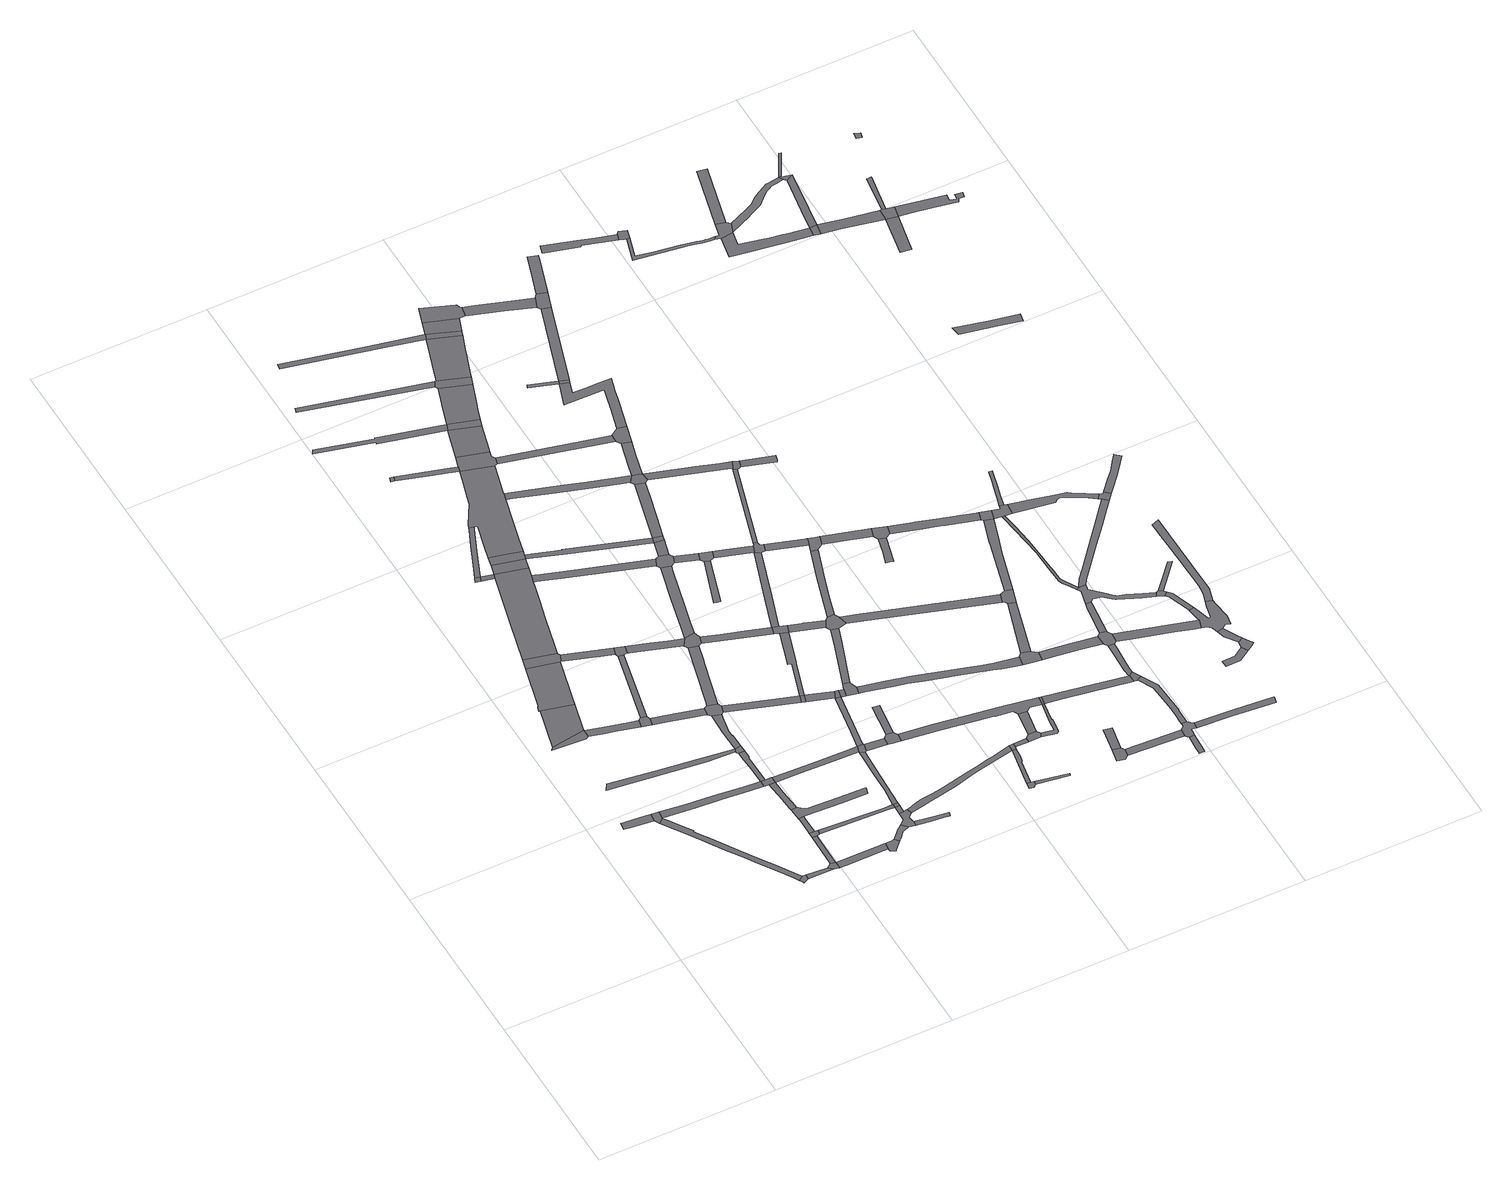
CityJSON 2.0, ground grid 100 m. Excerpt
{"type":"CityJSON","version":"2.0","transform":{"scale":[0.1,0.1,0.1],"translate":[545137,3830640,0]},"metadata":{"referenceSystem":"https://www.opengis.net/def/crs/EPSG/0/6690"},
"CityObjects":{
"road1":{"type":"Road","attributes":{"RoadStructureAttribute.sectionType":"1"},"geometry":[{"type":"MultiSurface","lod":"1","boundaries":[[[0,1,2,3,4,5,6,7,8]]]}]},
"road2":{"type":"Road","geometry":[{"type":"MultiSurface","lod":"1","boundaries":[[[8,7,9,10,11,12]]]}]},
"road3":{"type":"Road","geometry":[{"type":"MultiSurface","lod":"1","boundaries":[[[13,14,15,16,17,18]]]}]},
"road4":{"type":"Road","attributes":{"RoadStructureAttribute.sectionType":"1"},"geometry":[{"type":"MultiSurface","lod":"1","boundaries":[[[19,20,21,22,23,24,25,26,27,28,29,30,31,11,10,32,33,34,35,36,37,38,39]]]}]},
"road5":{"type":"Road","geometry":[{"type":"MultiSurface","lod":"1","boundaries":[[[40,41,42,14,13,43,44]]]}]},
"road6":{"type":"Road","geometry":[{"type":"MultiSurface","lod":"1","boundaries":[[[39,38,45,46,47,48]]]}]},
"road7":{"type":"Road","attributes":{"RoadStructureAttribute.sectionType":"1"},"geometry":[{"type":"MultiSurface","lod":"1","boundaries":[[[49,50,51,52,53,40,44,54,55]]]}]},
"road8":{"type":"Road","attributes":{"RoadStructureAttribute.sectionType":"1"},"geometry":[{"type":"MultiSurface","lod":"1","boundaries":[[[56,57,58,13,18,59,60,61,62]]]}]},
"road9":{"type":"Road","attributes":{"RoadStructureAttribute.sectionType":"1"},"geometry":[{"type":"MultiSurface","lod":"1","boundaries":[[[63,64,65,66,12,11,67,68,69,70,71,72,73,74,75]]]}]},
"road10":{"type":"Road","attributes":{"RoadStructureAttribute.sectionType":"1"},"geometry":[{"type":"MultiSurface","lod":"1","boundaries":[[[76,77,78,79,80,81,82]]]}]},
"road11":{"type":"Road","attributes":{"RoadStructureAttribute.sectionType":"1"},"geometry":[{"type":"MultiSurface","lod":"1","boundaries":[[[48,47,83,84,85]]]}]},
"road12":{"type":"Road","geometry":[{"type":"MultiSurface","lod":"1","boundaries":[[[86,87,49,55,88,89,90,91]]]}]},
"road13":{"type":"Road","geometry":[{"type":"MultiSurface","lod":"1","boundaries":[[[92,93,94,95,85,84,96,97]]]}]},
"road14":{"type":"Road","geometry":[{"type":"MultiSurface","lod":"1","boundaries":[[[98,62,61,99,100,101]]]}]},
"road15":{"type":"Road","attributes":{"RoadStructureAttribute.sectionType":"1"},"geometry":[{"type":"MultiSurface","lod":"1","boundaries":[[[102,103,92,97,104,105,106]]]}]},
"road16":{"type":"Road","geometry":[{"type":"MultiSurface","lod":"1","boundaries":[[[107,102,106,108,109,110]]]}]},
"road17":{"type":"Road","geometry":[{"type":"MultiSurface","lod":"1","boundaries":[[[111,112,113,114,115,116,117,107,110]]]}]},
"road18":{"type":"Road","geometry":[{"type":"MultiSurface","lod":"1","boundaries":[[[118,119,120,121]]]}]},
"road19":{"type":"Road","attributes":{"RoadStructureAttribute.sectionType":"1"},"geometry":[{"type":"MultiSurface","lod":"1","boundaries":[[[122,123,124,86,91,125,126,127,128,129,130,131,132,133]]]}]},
"road20":{"type":"Road","attributes":{"RoadStructureAttribute.sectionType":"1"},"geometry":[{"type":"MultiSurface","lod":"1","boundaries":[[[134,135,89,88,136,137,138,139]]]}]},
"road21":{"type":"Road","attributes":{"RoadStructureAttribute.sectionType":"1"},"geometry":[{"type":"MultiSurface","lod":"1","boundaries":[[[140,98,101,141]]]}]},
"road22":{"type":"Road","attributes":{"RoadStructureAttribute.sectionType":"1"},"geometry":[{"type":"MultiSurface","lod":"1","boundaries":[[[142,143,97,96,144,145,146,147,148]]]}]},
"road23":{"type":"Road","attributes":{"RoadStructureAttribute.sectionType":"1"},"geometry":[{"type":"MultiSurface","lod":"1","boundaries":[[[149,150,151,152,153,154,155,156]]]}]},
"road24":{"type":"Road","attributes":{"RoadStructureAttribute.sectionType":"1"},"geometry":[{"type":"MultiSurface","lod":"1","boundaries":[[[157,121,120,123,122]]]}]},
"road25":{"type":"Road","attributes":{"RoadStructureAttribute.sectionType":"1"},"geometry":[{"type":"MultiSurface","lod":"1","boundaries":[[[158,159,100,99,160,161,162,163,164]]]}]},
"road26":{"type":"Road","geometry":[{"type":"MultiSurface","lod":"1","boundaries":[[[75,74,149,156,165,166]]]}]},
"road27":{"type":"Road","attributes":{"RoadStructureAttribute.sectionType":"1"},"geometry":[{"type":"MultiSurface","lod":"1","boundaries":[[[167,168,169,170,171,172,173,75,166]]]}]},
"road28":{"type":"Road","geometry":[{"type":"MultiSurface","lod":"1","boundaries":[[[174,82,81,175,176,171,170]]]}]},
"road29":{"type":"Road","attributes":{"RoadStructureAttribute.sectionType":"1"},"geometry":[{"type":"MultiSurface","lod":"1","boundaries":[[[177,178,179,180,118,121,181,182,183,184]]]}]},
"road30":{"type":"Road","attributes":{"RoadStructureAttribute.sectionType":"1"},"geometry":[{"type":"MultiSurface","lod":"1","boundaries":[[[185,186,187,188,82,174,189,190,191,192,193,194]]]}]},
"road31":{"type":"Road","geometry":[{"type":"MultiSurface","lod":"1","boundaries":[[[139,138,140,141,195,196]]]}]},
"road32":{"type":"Road","geometry":[{"type":"MultiSurface","lod":"1","boundaries":[[[197,122,133,198,199]]]}]},
"road33":{"type":"Road","geometry":[{"type":"MultiSurface","lod":"1","boundaries":[[[200,201,202,203]]]}]},
"road34":{"type":"Road","attributes":{"RoadStructureAttribute.sectionType":"1"},"geometry":[{"type":"MultiSurface","lod":"1","boundaries":[[[204,205,206,207,208,209,210,211,212,213,153,152,115,114]]]}]},
"road35":{"type":"Road","attributes":{"RoadStructureAttribute.sectionType":"1"},"geometry":[{"type":"MultiSurface","lod":"1","boundaries":[[[214,109,108,215,216,217]]]}]},
"road36":{"type":"Road","geometry":[{"type":"MultiSurface","lod":"1","boundaries":[[[218,148,147,219,220,221,222,223,224]]]}]},
"road37":{"type":"Road","geometry":[{"type":"MultiSurface","lod":"1","boundaries":[[[225,226,197,199,227,228]]]}]},
"road38":{"type":"Road","geometry":[{"type":"MultiSurface","lod":"1","boundaries":[[[229,164,163,185,194,230,231,232]]]}]},
"road39":{"type":"Road","attributes":{"RoadStructureAttribute.sectionType":"1"},"geometry":[{"type":"MultiSurface","lod":"1","boundaries":[[[233,234,235,236,224,223,237,238,239,240,241,242,243,244,245]]]}]},
"road40":{"type":"Road","attributes":{"RoadStructureAttribute.sectionType":"1"},"geometry":[{"type":"MultiSurface","lod":"1","boundaries":[[[246,247,248,249,250,251,252,165,156,253,254,255,256,257]]]}]},
"road41":{"type":"Road","attributes":{"RoadStructureAttribute.sectionType":"1"},"geometry":[{"type":"MultiSurface","lod":"1","boundaries":[[[258,259,196,195,260,261,262,263]]]}]},
"road42":{"type":"Road","attributes":{"RoadStructureAttribute.sectionType":"1"},"geometry":[{"type":"MultiSurface","lod":"1","boundaries":[[[264,265,203,202,266,267,268,269]]]}]},
"road43":{"type":"Road","attributes":{"RoadStructureAttribute.sectionType":"1"},"geometry":[{"type":"MultiSurface","lod":"1","boundaries":[[[270,271,272,273,274,275,276,277]]]}]},
"road44":{"type":"Road","attributes":{"RoadStructureAttribute.sectionType":"1"},"geometry":[{"type":"MultiSurface","lod":"1","boundaries":[[[278,279,280,229,232,281,282,283,284]]]}]},
"road45":{"type":"Road","geometry":[{"type":"MultiSurface","lod":"1","boundaries":[[[285,286,287,288,289,290,291,233,245,292,293,294,295,296,297]]]}]},
"road46":{"type":"Road","geometry":[{"type":"MultiSurface","lod":"1","boundaries":[[[268,298,299,300,301,177,184,302,303,226,225,228,304,305,306,307,308,309,310,311]]]}]},
"road47":{"type":"Road","attributes":{"RoadStructureAttribute.sectionType":"1"},"geometry":[{"type":"MultiSurface","lod":"1","boundaries":[[[216,288,287,312]]]}]},
"road48":{"type":"Road","geometry":[{"type":"MultiSurface","lod":"1","boundaries":[[[217,216,312,313]]]}]},
"road49":{"type":"Road","attributes":{"RoadStructureAttribute.sectionType":"1"},"geometry":[{"type":"MultiSurface","lod":"1","boundaries":[[[314,315,316,231,230,317,318,319]]]}]},
"road50":{"type":"Road","attributes":{"RoadStructureAttribute.sectionType":"1"},"geometry":[{"type":"MultiSurface","lod":"1","boundaries":[[[320,321,322,323,131,130,324,325,326,327,328,329,330,331]]]}]},
"road51":{"type":"Road","geometry":[{"type":"MultiSurface","lod":"1","boundaries":[[[332,263,262,278,284,333,334]]]}]},
"road52":{"type":"Road","attributes":{"RoadStructureAttribute.sectionType":"1"},"geometry":[{"type":"MultiSurface","lod":"1","boundaries":[[[335,336,337,338,339,340,341,342,293,292]]]}]},
"road53":{"type":"Road","attributes":{"RoadStructureAttribute.sectionType":"1"},"geometry":[{"type":"MultiSurface","lod":"1","boundaries":[[[256,343,344,345,217,313,346,347]]]}]},
"road54":{"type":"Road","attributes":{"RoadStructureAttribute.sectionType":"1"},"geometry":[{"type":"MultiSurface","lod":"1","boundaries":[[[348,349,350,351]]]}]},
"road55":{"type":"Road","attributes":{"RoadStructureAttribute.sectionType":"1"},"geometry":[{"type":"MultiSurface","lod":"1","boundaries":[[[352,353,354,227,199,355,356,357,358]]]}]},
"road56":{"type":"Road","geometry":[{"type":"MultiSurface","lod":"1","boundaries":[[[359,360,361,257,256,347,362,363]]]}]},
"road57":{"type":"Road","geometry":[{"type":"MultiSurface","lod":"1","boundaries":[[[364,365,366,269,268,311,367,368,369,370]]]}]},
"road58":{"type":"Road","geometry":[{"type":"MultiSurface","lod":"1","boundaries":[[[319,318,371,372]]]}]},
"road59":{"type":"Road","attributes":{"RoadStructureAttribute.sectionType":"1"},"geometry":[{"type":"MultiSurface","lod":"1","boundaries":[[[373,374,375,376,263,332,377,378,379,380,381]]]}]},
"road60":{"type":"Road","attributes":{"RoadStructureAttribute.sectionType":"1"},"geometry":[{"type":"MultiSurface","lod":"1","boundaries":[[[382,383,363,362,384,385,386]]]}]},
"road61":{"type":"Road","attributes":{"RoadStructureAttribute.sectionType":"1"},"geometry":[{"type":"MultiSurface","lod":"1","boundaries":[[[276,387,388,364,370,389,390,391]]]}]},
"road62":{"type":"Road","attributes":{"RoadStructureAttribute.sectionType":"1"},"geometry":[{"type":"MultiSurface","lod":"1","boundaries":[[[392,393,394,257,361,395]]]}]},
"road63":{"type":"Road","attributes":{"RoadStructureAttribute.sectionType":"1"},"geometry":[{"type":"MultiSurface","lod":"1","boundaries":[[[396,397,398,399,400,401,402]]]}]},
"road64":{"type":"Road","attributes":{"RoadStructureAttribute.sectionType":"1"},"geometry":[{"type":"MultiSurface","lod":"1","boundaries":[[[403,404,405,406,334,333,407,408,409]]]}]},
"road65":{"type":"Road","attributes":{"RoadStructureAttribute.sectionType":"1"},"geometry":[{"type":"MultiSurface","lod":"1","boundaries":[[[410,372,371,411,392,412]]]}]},
"road66":{"type":"Road","geometry":[{"type":"MultiSurface","lod":"1","boundaries":[[[277,276,391,413]]]}]},
"road67":{"type":"Road","geometry":[{"type":"MultiSurface","lod":"1","boundaries":[[[414,386,385,415,416,417,418]]]}]},
"road68":{"type":"Road","attributes":{"RoadStructureAttribute.sectionType":"1"},"geometry":[{"type":"MultiSurface","lod":"1","boundaries":[[[419,420,421,422,319,372,423,424,425]]]}]},
"road69":{"type":"Road","geometry":[{"type":"MultiSurface","lod":"1","boundaries":[[[412,392,395,426]]]}]},
"road70":{"type":"Road","attributes":{"RoadStructureAttribute.sectionType":"1"},"geometry":[{"type":"MultiSurface","lod":"1","boundaries":[[[426,395,427,428,429,430]]]}]},
"road71":{"type":"Road","attributes":{"RoadStructureAttribute.sectionType":"1"},"geometry":[{"type":"MultiSurface","lod":"1","boundaries":[[[431,432,433,434,435,436,437,438,439,440,441,442,443,444,445,285,297,446,447,448,449,450,451]]]}]},
"road72":{"type":"Road","geometry":[{"type":"MultiSurface","lod":"1","boundaries":[[[452,331,330,373,381,453,454,455]]]}]},
"road73":{"type":"Road","geometry":[{"type":"MultiSurface","lod":"1","boundaries":[[[456,457,414,418]]]}]},
"road74":{"type":"Road","attributes":{"RoadStructureAttribute.sectionType":"1"},"geometry":[{"type":"MultiSurface","lod":"1","boundaries":[[[458,459,460,461,462,308,307,463,464,465,466,467,468]]]}]},
"road75":{"type":"Road","attributes":{"RoadStructureAttribute.sectionType":"1"},"geometry":[{"type":"MultiSurface","lod":"1","boundaries":[[[469,470,471,277,413,472,473,474]]]}]},
"road76":{"type":"Road","geometry":[{"type":"MultiSurface","lod":"1","boundaries":[[[475,430,429,476,477,478,479]]]}]},
"road77":{"type":"Road","attributes":{"RoadStructureAttribute.sectionType":"1"},"geometry":[{"type":"MultiSurface","lod":"1","boundaries":[[[357,480,452,455,481]]]}]},
"road78":{"type":"Road","attributes":{"RoadStructureAttribute.sectionType":"1"},"geometry":[{"type":"MultiSurface","lod":"1","boundaries":[[[482,483,484,485,486]]]}]},
"road79":{"type":"Road","geometry":[{"type":"MultiSurface","lod":"1","boundaries":[[[409,408,419,425,487,488,489]]]}]},
"road80":{"type":"Road","geometry":[{"type":"MultiSurface","lod":"1","boundaries":[[[358,357,481,490]]]}]},
"road81":{"type":"Road","attributes":{"RoadStructureAttribute.sectionType":"1"},"geometry":[{"type":"MultiSurface","lod":"1","boundaries":[[[491,454,453,492,493,494]]]}]},
"road82":{"type":"Road","geometry":[{"type":"MultiSurface","lod":"1","boundaries":[[[351,350,495,469,474,496,497]]]}]},
"road83":{"type":"Road","attributes":{"RoadStructureAttribute.sectionType":"1"},"geometry":[{"type":"MultiSurface","lod":"1","boundaries":[[[498,368,367,499,500]]]}]},
"road84":{"type":"Road","attributes":{"RoadStructureAttribute.sectionType":"1"},"geometry":[{"type":"MultiSurface","lod":"1","boundaries":[[[501,502,503,475,479,504,505]]]}]},
"road85":{"type":"Road","geometry":[{"type":"MultiSurface","lod":"1","boundaries":[[[494,493,506,482,486,507,508,509]]]}]},
"road86":{"type":"Road","attributes":{"RoadStructureAttribute.sectionType":"1"},"geometry":[{"type":"MultiSurface","lod":"1","boundaries":[[[510,511,512,358,490,513,514,515]]]}]},
"road87":{"type":"Road","attributes":{"RoadStructureAttribute.sectionType":"1"},"geometry":[{"type":"MultiSurface","lod":"1","boundaries":[[[516,517,518,487,425,519,520]]]}]},
"road88":{"type":"Road","attributes":{"RoadStructureAttribute.sectionType":"1"},"geometry":[{"type":"MultiSurface","lod":"1","boundaries":[[[400,521,522,523,524,497,496,525,526,527,528,529,530]]]}]},
"road89":{"type":"Road","attributes":{"RoadStructureAttribute.sectionType":"1"},"geometry":[{"type":"MultiSurface","lod":"1","boundaries":[[[531,532,409,489,533,534,535]]]}]},
"road90":{"type":"Road","geometry":[{"type":"MultiSurface","lod":"1","boundaries":[[[536,537,538,539,540,541]]]}]},
"road91":{"type":"Road"},
"road92":{"type":"Road","attributes":{"RoadStructureAttribute.sectionType":"1"},"geometry":[{"type":"MultiSurface","lod":"1","boundaries":[[[451,542,536,541,543,544,545,546,547]]]}]},
"road93":{"type":"Road","attributes":{"RoadStructureAttribute.sectionType":"1"},"geometry":[{"type":"MultiSurface","lod":"1","boundaries":[[[548,549,509,508,550,551,552]]]}]},
"road94":{"type":"Road","geometry":[{"type":"MultiSurface","lod":"1","boundaries":[[[468,467,510,515,553,554]]]}]},
"road95":{"type":"Road","geometry":[{"type":"MultiSurface","lod":"1","boundaries":[[[401,400,530,555,556]]]}]},
"road96":{"type":"Road","geometry":[{"type":"MultiSurface","lod":"1","boundaries":[[[557,558,559,560,520,519,561,501,505,562,563]]]}]},
"road97":{"type":"Road","attributes":{"RoadStructureAttribute.sectionType":"1"},"geometry":[{"type":"MultiSurface","lod":"1","boundaries":[[[564,565,566,567,417,416,568,569,570,571,572,573,574,575,576,577]]]}]},
"road98":{"type":"Road","geometry":[{"type":"MultiSurface","lod":"1","boundaries":[[[578,579,580,581,540,539]]]}]},
"road99":{"type":"Road","attributes":{"RoadStructureAttribute.sectionType":"1"},"geometry":[{"type":"MultiSurface","lod":"1","boundaries":[[[582,401,556,583]]]}]},
"road100":{"type":"Road","geometry":[{"type":"MultiSurface","lod":"1","boundaries":[[[584,431,451,547,585]]]}]},
"road101":{"type":"Road","attributes":{"RoadStructureAttribute.sectionType":"1"},"geometry":[{"type":"MultiSurface","lod":"1","boundaries":[[[586,587,468,554,588,589]]]}]},
"road102":{"type":"Road","attributes":{"RoadStructureAttribute.sectionType":"1"},"geometry":[{"type":"MultiSurface","lod":"1","boundaries":[[[590,584,585,591]]]}]},
"road103":{"type":"Road","geometry":[{"type":"MultiSurface","lod":"1","boundaries":[[[592,582,583,593,594,595,596,597]]]}]},
"road104":{"type":"Road","geometry":[{"type":"MultiSurface","lod":"1","boundaries":[[[598,599,552,551,531,535,600,601,602,603,604,605]]]}]},
"road105":{"type":"Road","geometry":[{"type":"MultiSurface","lod":"1","boundaries":[[[606,607,608,609,610]]]}]},
"road106":{"type":"Road","attributes":{"RoadStructureAttribute.sectionType":"1"},"geometry":[{"type":"MultiSurface","lod":"1","boundaries":[[[611,612,613,614,615,616,617,618,619,477,476,620,621,622,623,624,625,626,627,628,629]]]}]},
"road107":{"type":"Road","geometry":[{"type":"MultiSurface","lod":"1","boundaries":[[[630,631,632,500,499,586,589,633]]]}]},
"road108":{"type":"Road","attributes":{"RoadStructureAttribute.sectionType":"1"},"geometry":[{"type":"MultiSurface","lod":"1","boundaries":[[[634,635,636,559,558,637,638,639,640]]]}]},
"road109":{"type":"Road","geometry":[{"type":"MultiSurface","lod":"1","boundaries":[[[641,590,591,642,643,644]]]}]},
"road110":{"type":"Road","geometry":[{"type":"MultiSurface","lod":"1","boundaries":[[[610,609,645,646]]]}]},
"road111":{"type":"Road","attributes":{"RoadStructureAttribute.sectionType":"1"},"geometry":[{"type":"MultiSurface","lod":"1","boundaries":[[[647,648,649,602,601,650,651,652,653,654,655]]]}]},
"road112":{"type":"Road","attributes":{"RoadStructureAttribute.sectionType":"1"},"geometry":[{"type":"MultiSurface","lod":"1","boundaries":[[[573,641,644,574]]]}]},
"road113":{"type":"Road","attributes":{"RoadStructureAttribute.sectionType":"1"},"geometry":[{"type":"MultiSurface","lod":"1","boundaries":[[[609,656,657,658,659,660,661,662,663,664,665,666,667,668,669,630,633,670,671,672,673,674,675,676,677,645]]]}]},
"road114":{"type":"Road","attributes":{"RoadStructureAttribute.sectionType":"1"},"geometry":[{"type":"MultiSurface","lod":"1","boundaries":[[[678,679,680,554,553,681,682,683,684]]]}]},
"road115":{"type":"Road","attributes":{"RoadStructureAttribute.sectionType":"1"},"geometry":[{"type":"MultiSurface","lod":"1","boundaries":[[[685,598,605,686,687]]]}]},
"road116":{"type":"Road","attributes":{"RoadStructureAttribute.sectionType":"1"},"geometry":[{"type":"MultiSurface","lod":"1","boundaries":[[[576,688,689,643,642,690,691,692,693,694]]]}]},
"road117":{"type":"Road","geometry":[{"type":"MultiSurface","lod":"1","boundaries":[[[695,655,654,634,640,696,697]]]}]},
"road118":{"type":"Road","attributes":{"RoadStructureAttribute.sectionType":"1"},"geometry":[{"type":"MultiSurface","lod":"1","boundaries":[[[698,699,595,594,700,701,702]]]}]},
"road119":{"type":"Road","attributes":{"RoadStructureAttribute.sectionType":"1"},"geometry":[{"type":"MultiSurface","lod":"1","boundaries":[[[703,610,646,704]]]}]},
"road120":{"type":"Road","geometry":[{"type":"MultiSurface","lod":"1","boundaries":[[[577,576,694,705]]]}]},
"road121":{"type":"Road","attributes":{"RoadStructureAttribute.sectionType":"1"},"geometry":[{"type":"MultiSurface","lod":"1","boundaries":[[[706,707,708,563,562,709,710,711,712,713]]]}]},
"road122":{"type":"Road","geometry":[{"type":"MultiSurface","lod":"1","boundaries":[[[714,715,716,717,718,719]]]}]},
"road123":{"type":"Road","geometry":[{"type":"MultiSurface","lod":"1","boundaries":[[[684,683,685,687,720,721,722]]]}]},
"road124":{"type":"Road","geometry":[{"type":"MultiSurface","lod":"1","boundaries":[[[723,724,725,714,719]]]}]},
"road125":{"type":"Road","attributes":{"RoadStructureAttribute.sectionType":"1"},"geometry":[{"type":"MultiSurface","lod":"1","boundaries":[[[726,697,696,727,728,729]]]}]},
"road126":{"type":"Road","geometry":[{"type":"MultiSurface","lod":"1","boundaries":[[[730,731,732,722,721]]]}]},
"road127":{"type":"Road","geometry":[{"type":"MultiSurface","lod":"1","boundaries":[[[733,702,701,703,704,734]]]}]},
"road128":{"type":"Road","geometry":[{"type":"MultiSurface","lod":"1","boundaries":[[[735,629,628,736,737,738,739,740]]]}]},
"road129":{"type":"Road","geometry":[{"type":"MultiSurface","lod":"1","boundaries":[[[741,742,743,744,745,746,747]]]}]},
"road130":{"type":"Road","attributes":{"RoadStructureAttribute.sectionType":"1"},"geometry":[{"type":"MultiSurface","lod":"1","boundaries":[[[718,717,748,749]]]}]},
"road131":{"type":"Road","attributes":{"RoadStructureAttribute.sectionType":"1"},"geometry":[{"type":"MultiSurface","lod":"1","boundaries":[[[750,751,705,694,752,753,754,755]]]}]},
"road132":{"type":"Road","geometry":[{"type":"MultiSurface","lod":"1","boundaries":[[[729,728,741,747,756,757]]]}]},
"road133":{"type":"Road","attributes":{"RoadStructureAttribute.sectionType":"1"},"geometry":[{"type":"MultiSurface","lod":"1","boundaries":[[[758,759,733,734,760,761]]]}]},
"road134":{"type":"Road","attributes":{"RoadStructureAttribute.sectionType":"1"},"geometry":[{"type":"MultiSurface","lod":"1","boundaries":[[[762,735,740,763,764]]]}]},
"road135":{"type":"Road","attributes":{"RoadStructureAttribute.sectionType":"1"},"geometry":[{"type":"MultiSurface","lod":"1","boundaries":[[[765,766,767,768,769,770,771,772,773]]]}]},
"road136":{"type":"Road","attributes":{"RoadStructureAttribute.sectionType":"1"},"geometry":[{"type":"MultiSurface","lod":"1","boundaries":[[[774,775,776,739,738,777,778,779,780]]]}]},
"road137":{"type":"Road","geometry":[{"type":"MultiSurface","lod":"1","boundaries":[[[781,713,712,782,762,764,783]]]}]},
"road138":{"type":"Road","geometry":[{"type":"MultiSurface","lod":"1","boundaries":[[[784,785,786,787,788,749,748,789,765,773,790,791,792,793,794,795,796,797,798]]]}]},
"road139":{"type":"Road","attributes":{"RoadStructureAttribute.sectionType":"1"},"geometry":[{"type":"MultiSurface","lod":"1","boundaries":[[[799,800,801,802,803,804,805,806,807,808,809,810,811,812,813,814,815,816,817,784,798]]]}]},
"road140":{"type":"Road","geometry":[{"type":"MultiSurface","lod":"1","boundaries":[[[818,755,754,819,807,806]]]}]},
"road141":{"type":"Road","attributes":{"RoadStructureAttribute.sectionType":"1"},"geometry":[{"type":"MultiSurface","lod":"1","boundaries":[[[820,821,822,823,757,756,824,825,826,827,828]]]}]},
"road142":{"type":"Road","attributes":{"RoadStructureAttribute.sectionType":"1"},"geometry":[{"type":"MultiSurface","lod":"1","boundaries":[[[829,830,831,832,755,818,833,834,835,836]]]}]},
"road143":{"type":"Road","geometry":[{"type":"MultiSurface","lod":"1","boundaries":[[[837,838,780,779,839,840,829,836,841,842,843,844,845]]]}]},
"road144":{"type":"Road","attributes":{"RoadStructureAttribute.sectionType":"1"},"geometry":[{"type":"MultiSurface","lod":"1","boundaries":[[[846,847,848,781,783,849,850,851]]]}]},
"road145":{"type":"Road","attributes":{"RoadStructureAttribute.sectionType":"1"},"geometry":[{"type":"MultiSurface","lod":"1","boundaries":[[[852,853,854,855,856,857,858,859,860,861,862,863]]]}]},
"road146":{"type":"Road","attributes":{"RoadStructureAttribute.sectionType":"1"},"geometry":[{"type":"MultiSurface","lod":"1","boundaries":[[[864,865,866,867,837,845,868,869,870,871,872]]]}]},
"road147":{"type":"Road","attributes":{"RoadStructureAttribute.sectionType":"1"},"geometry":[{"type":"MultiSurface","lod":"1","boundaries":[[[873,874,875,876,877,878,795,794]]]}]},
"road148":{"type":"Road","geometry":[{"type":"MultiSurface","lod":"1","boundaries":[[[828,827,846,851,879]]]}]},
"road149":{"type":"Road","attributes":{"RoadStructureAttribute.sectionType":"1"},"geometry":[{"type":"MultiSurface","lod":"1","boundaries":[[[880,881,882,883,884,885,886,887,888,889,890,891,892,893,894,895,896,897,898,899,900,901,902,903,904,905]]]}]},
"road150":{"type":"Road","attributes":{"RoadStructureAttribute.sectionType":"1"},"geometry":[{"type":"MultiSurface","lod":"1","boundaries":[[[906,907,843,842,908,909,910,911,912,913]]]}]},
"road151":{"type":"Road","geometry":[{"type":"MultiSurface","lod":"1","boundaries":[[[914,915,863,862,916,917,918,919,920]]]}]},
"road152":{"type":"Road","geometry":[{"type":"MultiSurface","lod":"1","boundaries":[[[921,922,923,924,879,851,925,880,905,926,927,928,929]]]}]},
"road153":{"type":"Road","attributes":{"RoadStructureAttribute.sectionType":"1"},"geometry":[{"type":"MultiSurface","lod":"1","boundaries":[[[930,891,890,931,864,872,932,933,934,935,936,937,938,939,940,941,942,943,944,945,946,947,948,949]]]}]},
"road154":{"type":"Road","attributes":{"RoadStructureAttribute.sectionType":"1"},"geometry":[{"type":"MultiSurface","lod":"1","boundaries":[[[950,951,952,953,954,955,956,957,921,929]]]}]},
"road155":{"type":"Road","attributes":{"RoadStructureAttribute.sectionType":"1"},"geometry":[{"type":"MultiSurface","lod":"1","boundaries":[[[918,958,959,960,961,962,963,964,965,966,967,968,969,970,971,972,973,974,919]]]}]},
"road156":{"type":"Road","geometry":[{"type":"MultiSurface","lod":"1","boundaries":[[[975,976,977,978,979,980]]]}]},
"road157":{"type":"Road","geometry":[{"type":"MultiSurface","lod":"1","boundaries":[[[981,940,939,982,983,984,985,986]]]}]},
"road158":{"type":"Road","attributes":{"RoadStructureAttribute.sectionType":"1"},"geometry":[{"type":"MultiSurface","lod":"1","boundaries":[[[987,988,989,990,991,992,993,994,995,996,997,998,930,949,999,1000,1001,1002,1003,1004,1005]]]}]},
"road159":{"type":"Road","attributes":{"RoadStructureAttribute.sectionType":"1"},"geometry":[{"type":"MultiSurface","lod":"1","boundaries":[[[1006,985,984,1007,1008,1009,1010]]]}]},
"road160":{"type":"Road","attributes":{"RoadStructureAttribute.sectionType":"1"},"geometry":[{"type":"MultiSurface","lod":"1","boundaries":[[[1011,1012,1013,1014,1015,1016]]]}]},
"road161":{"type":"Road","attributes":{"RoadStructureAttribute.sectionType":"1"},"geometry":[{"type":"MultiSurface","lod":"1","boundaries":[[[1017,1018,1019,1020,927,926,1021,1022,1023,1024,1025,1026,1027,1028,1029]]]}]},
"road162":{"type":"Road","geometry":[{"type":"MultiSurface","lod":"1","boundaries":[[[1030,1016,1015,975,980,1031,1032]]]}]},
"road163":{"type":"Road","geometry":[{"type":"MultiSurface","lod":"1","boundaries":[[[1033,1034,1035,1036,1037,1038,1010,1009,1039,913,912,1040,1041,1013,1012,1042,1043,1044,1045,1046]]]}]},
"road164":{"type":"Road","geometry":[{"type":"MultiSurface","lod":"1","boundaries":[[[1047,1048,1049,1050,1051,981,986]]]}]},
"road165":{"type":"Road","geometry":[{"type":"MultiSurface","lod":"1","boundaries":[[[1052,1053,1054,1055,966,965,1056,1057,1058,1059,1060]]]}]},
"road166":{"type":"Road","attributes":{"RoadStructureAttribute.sectionType":"1"},"geometry":[{"type":"MultiSurface","lod":"1","boundaries":[[[1061,1062,1063,1064,1065,1066,1067,1068,1033,1046]]]}]},
"road167":{"type":"Road","geometry":[{"type":"MultiSurface","lod":"1","boundaries":[[[1069,1070,1029,1028,987,1005,1071,1072]]]}]},
"road168":{"type":"Road","attributes":{"RoadStructureAttribute.sectionType":"1"},"geometry":[{"type":"MultiSurface","lod":"1","boundaries":[[[1073,1074,1075,1076,1077,1078,1058,1057,1079,1080,1081,1082,1083,1084]]]}]},
"road169":{"type":"Road","attributes":{"RoadStructureAttribute.sectionType":"1"},"geometry":[{"type":"MultiSurface","lod":"1","boundaries":[[[1085,1086,1052,1060,1087]]]}]},
"road170":{"type":"Road","attributes":{"RoadStructureAttribute.sectionType":"1"},"geometry":[{"type":"MultiSurface","lod":"1","boundaries":[[[1088,1089,1090,1091,1092,1093,1094,1072,1071,1095,1096,1097,1098]]]}]},
"road171":{"type":"Road","attributes":{"RoadStructureAttribute.sectionType":"1"},"geometry":[{"type":"MultiSurface","lod":"1","boundaries":[[[1099,1100,1101,1102,1103,1104,1105,1106,1107,1108,1059,1058,1109,1110,1111,1112,1113,1114,1115,1116,1117,1118]]]}]},
"road172":{"type":"Road","geometry":[{"type":"MultiSurface","lod":"1","boundaries":[[[1119,1084,1083,1120]]]}]},
"road173":{"type":"Road","attributes":{"RoadStructureAttribute.sectionType":"1"},"geometry":[{"type":"MultiSurface","lod":"1","boundaries":[[[1121,1122,1123,1124,1125,1084,1119]]]}]},
"road174":{"type":"Road","geometry":[{"type":"MultiSurface","lod":"1","boundaries":[[[1126,1127,1128,1129,1099,1118,1124,1123]]]}]},
"road175":{"type":"Road","attributes":{"RoadStructureAttribute.sectionType":"1"},"geometry":[{"type":"MultiSurface","lod":"1","boundaries":[[[1130,1131,1119,1120,1132,1133,1134,1135]]]}]},
"road176":{"type":"Road","attributes":{"RoadStructureAttribute.sectionType":"1"},"geometry":[{"type":"MultiSurface","lod":"1","boundaries":[[[1136,1137,1138,1139,1140,1141,1142]]]}]},
"road177":{"type":"Road","geometry":[{"type":"MultiSurface","lod":"1","boundaries":[[[1143,1144,1099,1129,1145,1146]]]}]},
"road178":{"type":"Road","geometry":[{"type":"MultiSurface","lod":"1","boundaries":[[[1134,1147,1148,1149]]]}]},
"road179":{"type":"Road","geometry":[{"type":"MultiSurface","lod":"1","boundaries":[[[1135,1134,1149,1150,1151,1152]]]}]},
"road180":{"type":"Road","geometry":[{"type":"MultiSurface","lod":"1","boundaries":[[[1153,1154,1155,1156,1157,1158,1152,1151]]]}]},
"road181":{"type":"Road","attributes":{"RoadStructureAttribute.sectionType":"1"},"geometry":[{"type":"MultiSurface","lod":"1","boundaries":[[[1159,1160,1161,1162,1163,1150,1149,1164,1165,1166,1167,1168,1169,1170,1171,1172,1173]]]}]},
"road182":{"type":"Road","geometry":[{"type":"MultiSurface","lod":"1","boundaries":[[[1174,1175,1176,1177]]]}]}
},
"vertices":[
[313,943,0],[201,955,0],[194,956,0],[175,958,0],[168,913,0],[187,911,0],[199,910,0],[329,894,0],[334,940,0],
[338,881,0],[346,867,0],[373,891,0],[378,935,0],
[308,1599,0],[119,1572,0],[103,1555,0],[293,1544,0],[301,1548,0],[309,1553,0],
[801,219,0],[779,252,0],[721,344,0],[672,419,0],[605,524,0],[524,649,0],[476,724,0],[467,738,0],[471,740,0],[472,741,0],[470,745,0],[421,818,0],[392,862,0],[449,709,0],[550,549,0],[607,462,0],[651,393,0],[701,316,0],[761,222,0],[776,197,0],[804,214,0],
[180,1818,0],[158,1730,0],[140,1658,0],[312,1617,0],[352,1775,0],
[787,180,0],[791,170,0],[821,183,0],[823,213,0],
[253,2104,0],[189,1853,0],[188,1848,0],[182,1850,0],[174,1820,0],[362,1814,0],[426,2065,0],
[536,1541,0],[428,1568,0],[314,1597,0],[385,1533,0],[457,1515,0],[574,1486,0],[583,1529,0],
[824,886,0],[702,899,0],[623,908,0],[521,919,0],[376,890,0],[438,884,0],[553,874,0],[619,868,0],[623,868,0],[695,861,0],[845,848,0],[921,841,0],[924,876,0],
[723,1159,0],[495,1187,0],[238,1225,0],[216,1187,0],[751,1122,0],[906,1113,0],[916,1133,0],
[959,181,0],[968,181,0],[942,204,0],
[268,2165,0],[263,2145,0],[429,2064,0],[447,2106,0],[445,2111,0],[440,2122,0],
[967,226,0],[962,220,0],[955,211,0],[951,209,0],[994,174,0],[995,217,0],
[600,1539,0],[628,1472,0],[639,1516,0],[630,1534,0],
[970,421,0],[969,325,0],[995,226,0],[998,417,0],[999,420,0],
[971,452,0],[1015,424,0],[1017,451,0],[1001,452,0],
[1001,453,0],[1001,470,0],[1001,538,0],[1000,567,0],[972,565,0],[973,552,0],[971,471,0],
[320,2767,0],[308,2739,0],[335,2733,0],[347,2761,0],
[415,2743,0],[407,2714,0],[330,2411,0],[455,2181,0],[478,2270,0],[500,2359,0],[531,2477,0],[558,2587,0],[562,2603,0],[575,2647,0],[574,2648,0],[587,2698,0],
[614,2051,0],[464,2101,0],[449,2059,0],[637,1996,0],[691,1978,0],[705,2022,0],
[698,1961,0],[727,1954,0],
[1034,217,0],[998,217,0],[1001,174,0],[1032,174,0],[1245,174,0],[1268,174,0],[1274,215,0],
[951,838,0],[961,721,0],[965,652,0],[966,636,0],[998,639,0],[998,650,0],[989,759,0],[984,837,0],
[414,2742,0],
[893,1451,0],[784,1479,0],[704,1452,0],[829,1420,0],[881,1408,0],[903,1402,0],[909,1447,0],
[986,874,0],[950,876,0],
[947,1047,0],[952,1048,0],[952,1065,0],[951,1097,0],[917,1097,0],[918,1065,0],[922,975,0],
[950,1138,0],[913,1103,0],[914,1101,0],
[452,3078,0],[448,3068,0],[405,2968,0],[354,2848,0],[413,2919,0],[472,3057,0],[477,3066,0],[480,3072,0],
[919,1384,0],[917,1326,0],[916,1318,0],[914,1265,0],[949,1218,0],[944,1217,0],[944,1258,0],[957,1318,0],[957,1321,0],[967,1371,0],
[750,1959,0],[758,2004,0],
[430,2802,0],[601,2754,0],[603,2759,0],
[265,3565,0],[257,3536,0],[277,3534,0],[285,3560,0],
[1006,567,0],[1213,558,0],[1356,553,0],[1362,572,0],[1368,590,0],[1363,591,0],[1215,598,0],[1043,607,0],[1014,627,0],[1003,636,0],
[1385,428,0],[1388,408,0],[1433,406,0],[1430,429,0],
[1310,215,0],[1270,165,0],[1272,157,0],[1297,144,0],[1301,148,0],[1345,195,0],[1325,215,0],
[542,2831,0],[443,2855,0],[611,2788,0],[617,2812,0],
[930,1456,0],[981,1378,0],[993,1422,0],[983,1441,0],
[1401,289,0],[1366,260,0],[1356,249,0],[1334,225,0],[1353,204,0],[1355,205,0],[1370,221,0],[1378,230,0],[1384,237,0],[1387,240,0],[1408,248,0],[1417,251,0],[1429,256,0],
[1453,858,0],[1452,858,0],[1397,860,0],[1312,861,0],[1206,865,0],[1089,870,0],[1004,873,0],[1001,837,0],[1128,833,0],[1281,827,0],[1451,823,0],[1461,857,0],
[968,1935,0],[881,1964,0],[758,1956,0],[869,1919,0],[1020,1869,0],[1047,1910,0],
[566,3479,0],[565,3480,0],[462,3479,0],[538,3456,0],[594,3437,0],[602,3469,0],
[327,3838,0],[325,3831,0],[16,3914,0],[5,3890,0],[320,3807,0],[317,3799,0],[673,3712,0],[688,3749,0],
[1034,1845,0],[993,1691,0],[936,1475,0],[988,1459,0],[1053,1707,0],[1061,1736,0],[1086,1832,0],
[1479,364,0],[1463,360,0],[1456,359,0],[1431,359,0],[1430,326,0],[1429,312,0],[1422,307,0],[1465,250,0],[1469,276,0],[1467,284,0],[1463,303,0],[1461,311,0],[1485,334,0],
[578,3384,0],[544,3265,0],[531,3222,0],[460,3098,0],[497,3067,0],[463,2933,0],[640,2904,0],[673,3036,0],[700,3142,0],[705,3159,0],[716,3202,0],[719,3218,0],[748,3325,0],[764,3387,0],
[1458,405,0],
[1459,427,0],
[1362,1299,0],[1258,1334,0],[1010,1417,0],[995,1373,0],[1355,1254,0],[1369,1296,0],
[960,2523,0],[767,2584,0],[600,2639,0],[594,2641,0],[580,2598,0],[599,2592,0],[716,2554,0],[844,2512,0],[971,2470,0],[1084,2434,0],[1155,2410,0],[1175,2453,0],
[1106,1920,0],[1106,1842,0],[1119,1884,0],
[1544,237,0],[1612,230,0],[1647,226,0],[1651,237,0],[1654,248,0],[1652,249,0],[1614,255,0],[1554,262,0],
[1451,804,0],[1445,659,0],[1441,534,0],[1470,679,0],[1476,804,0],
[72,4203,0],[64,4174,0],[755,4001,0],[772,4035,0],
[794,2732,0],[792,2727,0],[645,2776,0],[639,2747,0],[783,2699,0],[1218,2553,0],[1228,2586,0],
[1496,856,0],[1496,859,0],[1492,858,0],[1486,811,0],[1496,855,0],
[621,3531,0],[605,3480,0],[604,3478,0],[783,3394,0],[793,3436,0],[781,3454,0],[788,3482,0],
[1378,1246,0],[1392,1289,0],
[1169,2386,0],[1163,2366,0],[1113,2171,0],[1069,1990,0],[1125,1993,0],[1153,2103,0],[1183,2222,0],[1216,2352,0],[1222,2373,0],
[1532,850,0],[1496,854,0],[1531,806,0],[1602,798,0],[1606,842,0],
[666,3686,0],[652,3639,0],[792,3498,0],[824,3613,0],[837,3657,0],
[1519,1198,0],[1480,964,0],[1461,860,0],[1547,1193,0],
[578,4404,0],[137,4505,0],[131,4473,0],[664,4352,0],[870,4305,0],[880,4336,0],[879,4337,0],
[1462,1772,0],[1353,1807,0],[1219,1851,0],[1136,1879,0],[1121,1837,0],[1453,1727,0],[1467,1771,0],
[1393,1289,0],[1519,1199,0],[1536,1240,0],
[851,3701,0],
[1626,863,0],[1624,795,0],[1672,789,0],[1677,835,0],[1665,857,0],
[1483,1717,0],[1417,1513,0],[1429,1508,0],[1437,1506,0],[1459,1498,0],[1461,1502,0],[1525,1702,0],
[1556,1236,0],
[1550,1192,0],[1553,1191,0],[1575,1186,0],[1585,1230,0],
[2127,504,0],[2020,478,0],[1994,473,0],[1967,468,0],[1919,456,0],[1854,442,0],[1793,429,0],[1760,422,0],[1707,412,0],[1648,401,0],[1588,394,0],[1566,391,0],[1558,389,0],[1516,376,0],[1504,369,0],[1559,348,0],[1587,353,0],[1612,358,0],[1766,389,0],[1898,423,0],[2130,469,0],
[1196,2461,0],[1243,2385,0],[1259,2426,0],[1247,2449,0],
[1691,1049,0],[1652,1055,0],
[1258,3032,0],[1106,3080,0],[1009,3110,0],[871,3153,0],[738,3195,0],[724,3155,0],[740,3150,0],[913,3094,0],[1144,3020,0],[1309,2969,0],[1337,3008,0],
[764,3983,0],[755,3953,0],[718,3841,0],[872,3766,0],[884,3801,0],[928,3925,0],
[1597,1264,0],[1637,1172,0],[1647,1216,0],[1635,1255,0],[1634,1258,0],
[1219,2552,0],[1273,2547,0],
[1381,2324,0],[1291,2054,0],[1308,2049,0],[1324,2045,0],[1409,2313,0],
[1540,1747,0],[1503,1759,0],[1500,1760,0],
[1280,2573,0],
[1277,2420,0],[1263,2379,0],[1367,2344,0],[1381,2386,0],
[756,4000,0],[946,3974,0],[781,4033,0],
[1224,3328,0],[1375,3247,0],[1377,3295,0],
[1717,1616,0],[1690,1533,0],[1682,1508,0],[1727,1520,0],[1758,1606,0],
[1381,2325,0],[1411,2314,0],[1434,2322,0],[1448,2365,0],
[1322,2946,0],[1230,2593,0],[1229,2589,0],[1313,2701,0],[1351,2846,0],[1373,2930,0],
[1641,1714,0],[1617,1722,0],[1614,1723,0],[1703,1644,0],[1726,1685,0],
[869,4301,0],[834,4195,0],[798,4086,0],[781,4034,0],[959,4010,0],[961,4016,0],[977,4061,0],[1000,4125,0],[1009,4152,0],[1041,4241,0],
[1628,2255,0],[1527,1959,0],[1567,1957,0],[1567,1959,0],[1659,2240,0],
[2087,237,0],[2081,202,0],[2109,197,0],[2122,210,0],[2126,231,0],[2108,234,0],
[2127,453,0],[2134,382,0],[2138,381,0],[2147,419,0],[2148,448,0],[2151,465,0],
[1643,2302,0],[1515,2343,0],[1627,2260,0],[1629,2259,0],[1646,2301,0],
[1393,2942,0],[1388,2991,0],
[1045,4251,0],[1052,4272,0],
[1783,1698,0],[1782,1699,0],[1742,1699,0],[1731,1689,0],[1714,1622,0],[1806,1619,0],[1793,1674,0],
[2224,756,0],[2034,787,0],[1871,810,0],[1693,834,0],[1884,760,0],[2137,720,0],[2163,716,0],[2163,713,0],[2258,698,0],[2274,673,0],[2319,666,0],[2345,684,0],[2408,674,0],[2416,721,0],
[2305,182,0],[2307,190,0],[2310,197,0],[2308,197,0],
[904,4412,0],[1081,4351,0],
[2154,504,0],[2154,481,0],
[1393,3223,0],[1354,3074,0],[1422,3127,0],[1444,3209,0],
[2229,507,0],[2228,481,0],
[934,4506,0],[1108,4353,0],[1116,4354,0],[1128,4412,0],[1121,4414,0],[1112,4441,0],
[1655,2317,0],[1650,2300,0],[1662,2241,0],[1683,2243,0],[1697,2285,0],[1678,2291,0],[1677,2296,0],[1674,2308,0],
[1167,3794,0],[1164,3785,0],[1161,3775,0],[1312,3724,0],[1319,3742,0],
[2333,1031,0],[2265,1051,0],[2196,1070,0],[2105,1097,0],[1974,1135,0],[1912,1153,0],[1877,1163,0],[1796,1182,0],[1677,1209,0],[1668,1165,0],[1815,1131,0],[1884,1114,0],[1972,1089,0],[2145,1039,0],[2302,994,0],[2344,981,0],[2398,966,0],[2449,956,0],[2459,1009,0],
[1423,3322,0],[1405,3311,0],[1398,3307,0],[1472,3311,0],
[1880,2131,0],[1825,1962,0],[1744,1704,0],[1819,1825,0],[1862,1962,0],[1916,2119,0],[1918,2125,0],
[2250,526,0],[2298,481,0],[2311,504,0],[2295,525,0],
[1363,3708,0],[1369,3726,0],
[1896,2220,0],[1840,2237,0],[1752,2266,0],[1704,2236,0],[1772,2212,0],[1793,2207,0],[1882,2177,0],[1894,2173,0],[1907,2216,0],
[1309,3714,0],[1283,3642,0],[1268,3594,0],[1266,3588,0],[1272,3588,0],[1338,3586,0],[1473,3583,0],[1491,3583,0],[1486,3566,0],[1471,3505,0],[1467,3489,0],[1463,3474,0],[1459,3458,0],[1424,3325,0],[1511,3459,0],[1519,3489,0],[1535,3554,0],[1542,3580,0],[1557,3634,0],[1474,3637,0],[1419,3638,0],[1341,3640,0],
[1765,2871,0],[1648,2909,0],[1423,2980,0],[1409,2937,0],[1797,2815,0],[1804,2812,0],[1824,2853,0],
[1802,2807,0],[1676,2314,0],[1821,2794,0],
[2387,551,0],[2379,493,0],[2382,463,0],[2394,471,0],[2407,557,0],[2400,558,0],[2419,672,0],
[1946,2205,0],[1953,2148,0],[1967,2199,0],
[1368,4333,0],[1193,4390,0],[1304,4289,0],[1457,4235,0],[1482,4296,0],
[1473,4215,0],[1521,4200,0],
[2428,719,0],
[2458,1465,0],[1880,1648,0],[1802,1671,0],[1926,1581,0],[1927,1580,0],[2449,1412,0],[2561,1376,0],[2577,1427,0],
[2570,237,0],[2555,158,0],[2599,149,0],[2620,166,0],[2628,210,0],[2614,229,0],
[1832,2797,0],[1843,2800,0],[1857,2842,0],
[2640,367,0],[2618,371,0],[2595,375,0],
[2048,2177,0],[2056,2117,0],[2204,2073,0],[2220,2125,0],
[2019,2745,0],[2027,2757,0],[2035,2786,0],
[1499,4316,0],[1553,4298,0],
[2479,1029,0],[2460,954,0],[2511,943,0],[2552,937,0],[2558,992,0],[2529,1017,0],
[2219,2047,0],[2196,1961,0],[2175,1887,0],[2194,1882,0],[2214,1876,0],[2234,1951,0],[2257,2035,0],
[2934,148,0],[2938,193,0],
[2879,638,0],[2512,704,0],[2435,670,0],[2525,657,0],[2886,594,0],[2884,637,0],
[2283,2050,0],[2299,2101,0],
[1578,4559,0],[1545,4457,0],[1622,4510,0],[1632,4542,0],
[2581,1355,0],[2617,1328,0],[2622,1343,0],
[2951,130,0],[2950,112,0],[2945,50,0],[2942,12,0],[2942,11,0],[2972,10,0],[2975,47,0],[2979,108,0],[2981,128,0],
[2782,960,0],[2728,969,0],[2603,986,0],[2635,926,0],[2766,909,0],[2870,891,0],[2870,946,0],
[2607,1440,0],[2573,1372,0],[2647,1428,0],
[2959,231,0],[2959,218,0],[2958,208,0],[2952,204,0],[2951,203,0],[2946,136,0],[2983,155,0],[2984,172,0],[2990,171,0],[2998,170,0],[3012,169,0],[3014,204,0],[3009,209,0],[2993,223,0],[2987,228,0],
[2988,249,0],[2990,304,0],[2992,329,0],[2991,353,0],[2988,397,0],[2981,514,0],[2940,596,0],[2934,606,0],[2904,592,0],[2908,587,0],[2950,509,0],[2952,476,0],[2954,444,0],[2958,393,0],[2960,364,0],[2960,345,0],[2960,329,0],[2960,288,0],[2959,259,0],
[2909,654,0],[2901,592,0],
[2734,1971,0],[2538,2029,0],[2434,2060,0],[2424,2063,0],[2445,2002,0],[2532,1977,0],[2557,1969,0],[2730,1919,0],[2744,1968,0],
[2886,866,0],[2884,798,0],[2878,683,0],[2882,641,0],[2907,677,0],[2911,738,0],[2917,830,0],[2918,863,0],
[2890,963,0],[2889,961,0],[2881,877,0],[2886,869,0],[2922,865,0],[2936,874,0],[2941,930,0],[2927,953,0],[2927,956,0],
[2740,1909,0],[2695,1763,0],[2692,1751,0],[2719,1676,0],[2751,1776,0],[2790,1894,0],
[1943,4509,0],[1849,4538,0],[1718,4578,0],[1669,4592,0],[1655,4546,0],[1667,4542,0],[1845,4492,0],[1851,4498,0],[1852,4499,0],[1951,4469,0],[2034,4443,0],[2045,4479,0],
[2921,1170,0],[2914,1138,0],[2914,1133,0],[2903,1068,0],[2933,1009,0],[2942,1085,0],[2947,1128,0],[2951,1165,0],[2951,1168,0],
[3207,154,0],[3445,133,0],[3448,152,0],[3452,171,0],[3450,171,0],[3244,189,0],
[2806,1950,0],
[2834,1886,0],[2836,1867,0],[2846,1784,0],[2859,1681,0],[2868,1593,0],[2870,1544,0],[2873,1474,0],[2877,1370,0],[2884,1348,0],[2901,1322,0],[2928,1277,0],[2946,1282,0],[2945,1283,0],[2943,1286,0],[2900,1358,0],[2888,1378,0],[2887,1412,0],[2886,1437,0],[2883,1499,0],[2880,1561,0],[2876,1632,0],[2872,1679,0],[2865,1749,0],[2861,1785,0],[2859,1797,0],[2848,1885,0],
[3293,827,0],[3156,867,0],[3002,855,0],[3120,821,0],[3221,792,0],[3311,766,0],[3353,753,0],[3369,805,0],
[2060,4494,0],[2046,4480,0],[2047,4439,0],[2061,4435,0],[2073,4431,0],[2088,4429,0],[2103,4481,0],
[2857,1959,0],[2856,1956,0],[2856,1954,0],[2850,1937,0],[2834,1888,0],[2888,1884,0],[2895,1948,0],[2886,1950,0],[2878,1953,0],
[2946,1283,0],[2941,1254,0],[2969,1181,0],[3017,1174,0],[3026,1165,0],[3055,1137,0],[3067,1125,0],[3070,1124,0],[3189,1071,0],[3257,1049,0],[3268,1073,0],[3207,1096,0],[3130,1130,0],[3082,1146,0],[3079,1149,0],[3073,1155,0],[3044,1183,0],[2976,1250,0],[2978,1260,0],[2983,1282,0],
[2894,2018,0],[2910,2076,0],[2937,2183,0],[2927,2185,0],[2918,2187,0],[2900,2118,0],[2893,2091,0],[2870,2008,0],
[2032,4289,0],[2290,4250,0],[2319,4244,0],[2353,4237,0],[2394,4228,0],[2416,4225,0],[2435,4222,0],[2459,4220,0],[2469,4236,0],[2433,4238,0],[2419,4240,0],[2405,4242,0],[2372,4250,0],[2317,4262,0],[2292,4267,0],[2139,4292,0],[2054,4311,0],
[3466,542,0],[3411,506,0],[3338,505,0],[3339,465,0],[3423,466,0],[3487,508,0],
[3281,1075,0],[3277,1039,0],[3280,1037,0],[3295,1029,0],[3317,1049,0],[3303,1063,0],
[3328,1757,0],[3327,1756,0],[3286,1707,0],[3214,1620,0],[3151,1545,0],[3072,1451,0],[3016,1383,0],[2974,1334,0],[2964,1319,0],[2957,1308,0],[2951,1299,0],[2949,1292,0],[3000,1311,0],[3126,1460,0],[3158,1498,0],[3245,1600,0],[3318,1686,0],[3325,1695,0],[3357,1732,0],
[3337,1027,0],[3312,1013,0],[3357,889,0],[3357,886,0],[3385,893,0],
[3482,631,0],[3447,701,0],[3412,690,0],[3426,647,0],[3473,580,0],[3502,597,0],
[3210,1866,0],[3198,1878,0],[3125,1895,0],[3032,1917,0],[3116,1847,0],[3126,1856,0],[3128,1857,0],[3140,1863,0],[3155,1863,0],[3165,1858,0],[3274,1794,0],[3313,1768,0],[3331,1795,0],
[3522,563,0],[3516,527,0],[3537,543,0],
[3455,904,0],[3443,866,0],[3428,796,0],[3415,793,0],[3405,830,0],[3397,858,0],[3367,815,0],[3382,744,0],[3401,726,0],[3469,718,0],[3496,709,0],[3506,763,0],[3493,861,0],[3492,891,0],
[3436,1215,0],[3439,1218,0],[3428,1222,0],[3417,1226,0],[3330,1130,0],
[2510,4309,0],[2497,4253,0],[2494,4242,0],[2492,4234,0],[2489,4210,0],[2490,4209,0],[2560,4219,0],[2581,4277,0],[2561,4296,0],
[3514,969,0],[3514,1021,0],[3511,1274,0],[3509,1501,0],[3467,1483,0],[3474,1209,0],[3479,1014,0],[3472,954,0],
[3357,1792,0],[3349,1787,0],[3389,1769,0],[3360,1794,0],
[2803,4081,0],[2774,4087,0],[2706,4100,0],[2677,4106,0],[2543,4134,0],[2553,4185,0],[2466,4080,0],[2499,4076,0],[2767,4032,0],[2874,4014,0],[2903,4010,0],[2912,4063,0],
[2597,4669,0],[2590,4641,0],[2650,4657,0],
[3523,1994,0],[3511,1978,0],[3503,1967,0],[3482,1937,0],[3458,1904,0],[3419,1862,0],[3362,1797,0],[3402,1785,0],[3473,1865,0],[3499,1896,0],[3554,1969,0],
[2939,4440,0],[2870,4430,0],[2863,4429,0],[2806,4400,0],[2798,4396,0],[2763,4372,0],[2740,4351,0],[2728,4341,0],[2720,4338,0],[2693,4325,0],[2686,4276,0],[2688,4277,0],[2740,4302,0],[2767,4315,0],[2803,4349,0],[2841,4383,0],[2860,4394,0],[2880,4403,0],[2911,4408,0],[2952,4415,0],
[2954,4065,0],[2943,4003,0],
[2970,4182,0],[3002,4402,0],[3005,4423,0],[2967,4402,0],[2932,4190,0],
[2975,4430,0],[2955,4435,0],[2949,4436,0],[2954,4441,0],
[3094,4037,0],[2960,4064,0],[3057,3984,0],[3212,3948,0],[3274,3935,0],[3277,4005,0],
[3401,3087,0],[3220,3131,0],[3228,3078,0],[3424,3035,0],[3539,3010,0],[3554,3007,0],[3563,3054,0],
[3015,4583,0],[2978,4514,0],[2971,4474,0],[3027,4580,0],
[3231,3704,0],[3292,3694,0],[3338,3923,0],
[3351,3991,0],[3307,3999,0],[3287,4004,0],
[3326,4107,0],[3346,4219,0],[3347,4222,0],[3333,4221,0],[3319,4221,0],[3303,4112,0],
[3653,3894,0],[3653,3890,0],[3620,3898,0],[3615,3899,0],[3620,3937,0],[3417,3912,0],[3513,3896,0],[3615,3875,0],[3648,3868,0],[3650,3867,0],[3663,3890,0],[3672,3888,0],[3690,3884,0],[3699,3916,0],[3658,3922,0],
[3409,4525,0],[3404,4487,0],[3434,4480,0],[3442,4510,0]
]}
